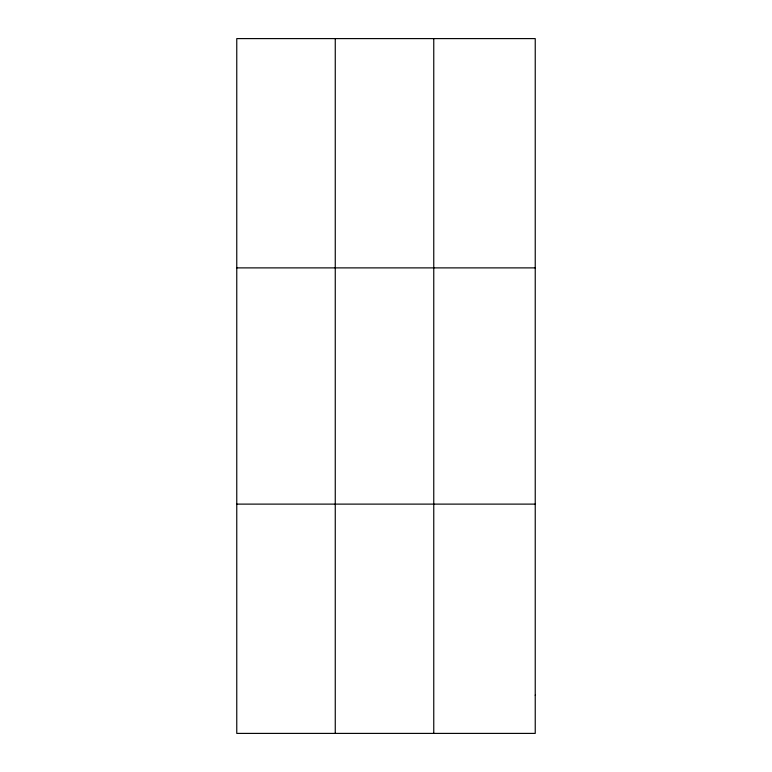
<?xml version="1.0" encoding="UTF-8"?>
<svg xmlns="http://www.w3.org/2000/svg" width="772" height="772" viewBox="0 0 772 772"><rect width="100%" height="100%" fill="white"/><g stroke="black" fill="none" stroke-linecap="round" stroke-linejoin="round"><path stroke-width="1.16" d="M335.26 38.6L335.26 733.4M433.758 38.6L433.758 733.4M236.763 267.884L535.237 267.884M236.763 504.116L535.237 504.116M535.237 695.186L535.237 733.4L236.763 733.4L236.763 38.6L535.237 38.6L535.237 695.186"/></g></svg>
